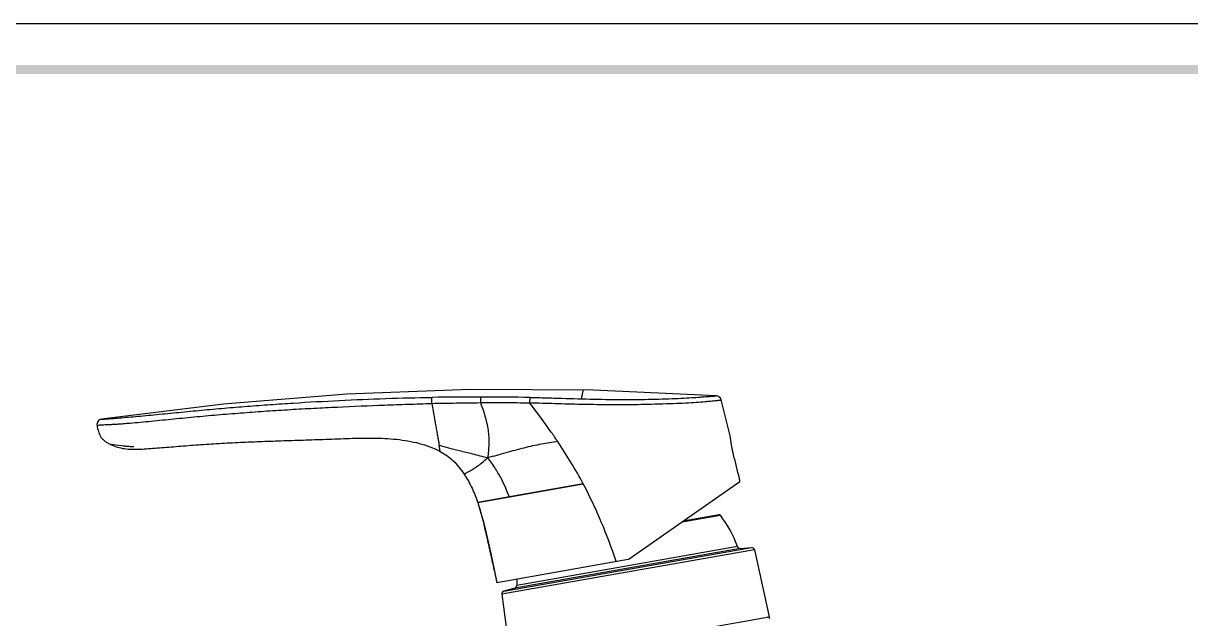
# Model space of a CAD drawing. Header units: millimetres. Extents: x 1091 to 1735, y 843 to 1297.
# Drawn here: x 1199.9 to 1413.3, y 1188.3 to 1297.2 of the extents above; entities that cross this region are included whole.
import ezdxf

# ---------------------------------------------------------------- set-up
doc = ezdxf.new("R2010")
doc.units = ezdxf.units.MM
doc.layers.add('06___PRT_ALL_SURFS', color=7, linetype='Continuous')

msp = doc.modelspace()

# ---------------------------------------------------------------- linework, layer by layer
at = {"color": 9, "linetype": 'Continuous'}
for p, q in [((1313.34, 1227.52), (1313.45, 1227.52)), ((1316.01, 1227.58), (1316.13, 1227.58)), ((1316.13, 1227.58), (1316.22, 1227.58)), ((1302.28, 1212.93), (1288.79, 1210.55)), ((1288.79, 1210.55), (1282.98, 1209.52)), ((1320.35, 1206), (1327.34, 1207.23)), ((1333.6, 1200.9), (1287.37, 1192.75)), ((1287.73, 1193.3), (1333.07, 1201.29)), ((1330.97, 1201.14), (1289.76, 1193.87)), ((1330.47, 1201.47), (1290.12, 1194.35))]:
    msp.add_line(p, q, dxfattribs=at)
at = {"color": 7, "linetype": 'Continuous'}
for p, q in [((1329.18, 1221.48), (1327.47, 1228.31)), ((1275.93, 1220.03), (1275.93, 1220.04)), ((1275.94, 1220), (1275.93, 1220.03)), ((1276.13, 1218.89), (1275.94, 1220)), ((1310.67, 1199.22), (1330.89, 1213.38)), ((1282.98, 1209.52), (1283.05, 1209.31)), ((1283.05, 1209.31), (1284.2, 1205.25)), ((1327.14, 1207.31), (1320.56, 1206.15)), ((1284.2, 1205.25), (1285.35, 1200.21)), ((1285.35, 1200.21), (1286.45, 1194.91)), ((1330.97, 1201.14), (1333.07, 1201.29)), ((1333.6, 1200.9), (1336.3, 1188.62)), ((1286.45, 1194.91), (1310.47, 1199.14)), ((1289.76, 1193.87), (1287.73, 1193.3)), ((1287.37, 1192.75), (1289.03, 1180.28)), ((1289.03, 1180.28), (1336.3, 1188.62))]:
    msp.add_line(p, q, dxfattribs=at)
at = {"color": 40, "linetype": 'Continuous'}
for p, q in [((1215.77, 1220.2), (1215.79, 1220.19)), ((1216, 1220.17), (1216.19, 1220.15)), ((1216.19, 1220.15), (1216.31, 1220.14)), ((1216.31, 1220.14), (1217.92, 1219.95)), ((1217.92, 1219.95), (1218.17, 1219.92)), ((1218.17, 1219.92), (1218.43, 1219.89)), ((1282.98, 1209.52), (1302.28, 1212.93))]:
    msp.add_line(p, q, dxfattribs=at)
at = {"color": 2}
msp.add_lwpolyline([(1091.24, 1297.22), (1735.44, 1297.22), (1735.44, 843.46), (1091.24, 843.46)], close=True, dxfattribs=at)
at = {"ltscale": 0.5}
msp.add_lwpolyline([(1091.24, 1297.22), (1735.44, 1297.22), (1735.44, 843.46), (1091.24, 843.46)], close=True, dxfattribs=at)
at = {"color": 40, "linetype": 'Continuous'}
for points in [[(1302.4, 1230.15), (1302.37, 1230.15), (1302.33, 1230.12), (1302.3, 1230.07), (1302.27, 1230.01), (1302.23, 1229.93), (1302.2, 1229.83), (1302.16, 1229.71), (1302.12, 1229.58), (1302.09, 1229.42), (1302.05, 1229.25), (1302.01, 1229.06), (1301.98, 1228.85), (1301.94, 1228.63), (1301.91, 1228.43)], [(1215.79, 1220.19), (1215.87, 1220.19), (1215.9, 1220.19), (1215.94, 1220.18), (1215.98, 1220.18), (1216, 1220.17)], [(1218.43, 1219.89), (1218.58, 1219.87), (1218.72, 1219.86)], [(1218.72, 1219.86), (1218.87, 1219.85), (1219.03, 1219.83), (1219.2, 1219.82), (1219.37, 1219.81), (1219.54, 1219.8), (1219.73, 1219.79), (1219.92, 1219.78), (1220.13, 1219.78)]]:
    msp.add_lwpolyline(points, dxfattribs=at)
at = {"color": 9, "linetype": 'Continuous'}
for centre, radius, start, end in [((1282.42, 772.34), 456.5, 89.8574, 90.976), ((1282.19, 625.47), 603.37, 89.01574, 89.87016), ((1308.24, 1516.08), 288.61, 270.5771, 271.0135), ((1308.52, 1499.71), 272.23, 271.0383, 271.5764)]:
    msp.add_arc(centre, radius, start, end, dxfattribs=at)
at = {"color": 7, "linetype": 'Continuous'}
for centre, radius, start, end in [((1326.5, 1228.07), 1, 14, 86.1284), ((1214.35, 1223.79), 1, 98.2278, 191.2658), ((1219.22, 1227.22), 7.83, 243.7644, 244.1774), ((1327.18, 1207.11), 0.2, 36.7265, 100), ((1308.99, 1193.54), 22.9, 20.2585, 36.7266), ((1178.6, 1178.82), 108.85, 13.5259, 14.1804), ((1146.02, 1171.15), 142.33, 11.9688, 13.4609), ((920.89, 1123.22), 372.5, 11.6575, 11.9999), ((1330.94, 1201.64), 0.5, 200.2585, 274.0938), ((1333.11, 1200.79), 0.5, 12.4226, 94.0939), ((1962.94, 1337.75), 691.4, 191.62061, 191.92353), ((1310.39, 1199.63), 0.5, 280, 305), ((1313.02, 1194.25), 22.9, 176.7077, 179.7415), ((1287.87, 1192.82), 0.5, 105.9061, 187.5774), ((1289.62, 1194.36), 0.5, 285.9062, 359.7415), ((1336.02, 1188.21), 0.35, 10.9996, 99.8854)]:
    msp.add_arc(centre, radius, start, end, dxfattribs=at)
at = {"color": 9, "linetype": 'Continuous'}
for points, knots in [([(1213.37, 1223.6), (1213.37, 1223.6), (1213.37, 1223.6), (1213.37, 1223.6), (1213.38, 1223.6), (1213.39, 1223.59), (1213.41, 1223.59), (1213.44, 1223.6), (1213.49, 1223.63), (1213.56, 1223.66), (1213.67, 1223.69), (1213.8, 1223.72), (1213.97, 1223.74), (1214.16, 1223.76), (1214.47, 1223.77), (1214.92, 1223.79), (1215.52, 1223.81), (1216.19, 1223.84), (1216.93, 1223.89), (1217.72, 1223.94), (1218.56, 1224.01), (1219.76, 1224.11), (1221.34, 1224.25), (1223.3, 1224.43), (1225.33, 1224.64), (1227.41, 1224.84), (1229.51, 1225.05), (1232.34, 1225.32), (1235.89, 1225.64), (1240.16, 1225.98), (1244.44, 1226.29), (1248.73, 1226.56), (1253.02, 1226.8), (1258.77, 1227.09), (1264.52, 1227.32), (1270.27, 1227.52), (1273.14, 1227.62), (1274.58, 1227.67)], [0, 0, 0, 0, 0.000025, 0.000102, 0.000236, 0.000424, 0.000661, 0.000971, 0.001882, 0.003243, 0.005041, 0.007285, 0.009984, 0.013142, 0.016754, 0.025195, 0.035037, 0.046067, 0.058122, 0.071083, 0.084842, 0.099299, 0.12992, 0.162238, 0.195662, 0.229773, 0.264282, 0.298993, 0.368645, 0.438416, 0.508309, 0.578319, 0.648443, 0.718676, 0.859353, 0.929707, 1, 1, 1, 1]), ([(1214.21, 1224.78), (1214.21, 1224.78), (1214.22, 1224.78), (1214.24, 1224.78), (1214.27, 1224.78), (1214.33, 1224.78), (1214.42, 1224.79), (1214.59, 1224.8), (1214.88, 1224.82), (1215.31, 1224.85), (1215.83, 1224.89), (1216.45, 1224.94), (1217.4, 1225.02), (1218.73, 1225.13), (1220.45, 1225.28), (1222.31, 1225.45), (1224.27, 1225.64), (1226.28, 1225.84), (1229.03, 1226.1), (1232.49, 1226.44), (1236.67, 1226.81), (1240.86, 1227.15), (1245.06, 1227.46), (1250.67, 1227.84), (1257.71, 1228.23), (1266.17, 1228.59), (1271.82, 1228.73), (1274.65, 1228.78)], [0, 0, 0, 0, 0.000101, 0.000414, 0.00098, 0.001916, 0.003312, 0.005194, 0.010433, 0.017624, 0.026491, 0.036741, 0.048157, 0.073896, 0.102726, 0.133801, 0.166384, 0.199913, 0.234007, 0.302963, 0.372231, 0.441612, 0.51111, 0.580723, 0.720278, 0.860146, 1, 1, 1, 1]), ([(1274.58, 1227.67), (1274.57, 1227.8), (1274.57, 1227.99), (1274.58, 1228.23), (1274.58, 1228.39), (1274.6, 1228.53), (1274.61, 1228.64), (1274.62, 1228.72), (1274.64, 1228.76), (1274.65, 1228.78)], [0, 0, 0, 0, 0.345691, 0.508023, 0.655246, 0.782011, 0.88369, 0.95691, 1, 1, 1, 1]), ([(1274.58, 1227.67), (1276.06, 1227.71), (1278.28, 1227.74), (1281.24, 1227.78), (1282.72, 1227.8), (1283.46, 1227.81)], [0, 0, 0, 0, 0.500188, 0.750123, 1, 1, 1, 1]), ([(1283.56, 1228.84), (1283.55, 1228.83), (1283.53, 1228.79), (1283.52, 1228.72), (1283.5, 1228.61), (1283.48, 1228.43), (1283.47, 1228.16), (1283.46, 1227.93), (1283.46, 1227.81)], [0, 0, 0, 0, 0.044426, 0.11775, 0.21871, 0.344093, 0.651669, 1, 1, 1, 1]), ([(1283.46, 1227.81), (1284.21, 1227.82), (1285.71, 1227.83), (1287.96, 1227.83), (1290.21, 1227.81), (1291.71, 1227.79), (1292.46, 1227.78)], [0, 0, 0, 0, 0.249807, 0.499739, 0.749811, 1, 1, 1, 1]), ([(1283.46, 1227.81), (1283.62, 1227.41), (1283.93, 1226.6), (1284.32, 1225.35), (1284.64, 1224.08), (1284.88, 1222.79), (1285.01, 1221.51), (1285.02, 1220.22), (1284.95, 1218.96), (1284.85, 1218.13), (1284.8, 1217.72)], [0, 0, 0, 0, 0.125693, 0.252224, 0.38043, 0.507159, 0.631693, 0.756668, 0.880645, 1, 1, 1, 1]), ([(1292.56, 1228.75), (1292.55, 1228.74), (1292.54, 1228.7), (1292.52, 1228.64), (1292.51, 1228.54), (1292.49, 1228.37), (1292.47, 1228.11), (1292.46, 1227.89), (1292.46, 1227.78)], [0, 0, 0, 0, 0.044263, 0.117216, 0.217451, 0.341954, 0.648629, 1, 1, 1, 1]), ([(1297.61, 1220.68), (1297.22, 1221.27), (1295.57, 1223.68), (1293.82, 1226.03), (1292.46, 1227.78)], [0, 0, 0, 0, 0.241091, 1, 1, 1, 1]), ([(1292.46, 1227.78), (1293.24, 1227.77), (1294.8, 1227.74), (1297.93, 1227.65), (1301.06, 1227.56), (1304.19, 1227.5), (1307.29, 1227.46), (1309.61, 1227.47), (1311.14, 1227.49)], [0, 0, 0, 0, 0.125405, 0.250777, 0.501778, 0.627681, 0.753354, 1, 1, 1, 1]), ([(1292.56, 1228.75), (1293.53, 1228.74), (1295.47, 1228.7), (1299.36, 1228.59), (1304.21, 1228.43), (1309.02, 1228.37), (1312.77, 1228.4), (1315.41, 1228.44), (1317.87, 1228.52), (1320.08, 1228.61), (1321.99, 1228.71), (1323.38, 1228.81), (1324.33, 1228.88), (1324.93, 1228.93), (1325.44, 1228.96), (1325.82, 1228.99), (1326.08, 1229.01), (1326.23, 1229.02), (1326.36, 1229.03), (1326.46, 1229.04), (1326.54, 1229.06), (1326.56, 1229.06), (1326.57, 1229.07), (1326.57, 1229.07)], [0, 0, 0, 0, 0.085702, 0.171373, 0.343173, 0.513369, 0.595238, 0.673306, 0.746086, 0.811798, 0.868393, 0.914971, 0.934776, 0.952322, 0.967549, 0.980304, 0.985667, 0.990293, 0.994016, 0.996712, 0.999455, 0.999896, 1, 1, 1, 1]), ([(1316.22, 1227.58), (1317.06, 1227.61), (1318.65, 1227.66), (1320.9, 1227.76), (1322.84, 1227.87), (1324.25, 1227.98), (1325.21, 1228.07), (1325.81, 1228.12), (1326.34, 1228.17), (1326.77, 1228.22), (1327.1, 1228.25), (1327.31, 1228.27), (1327.41, 1228.29), (1327.45, 1228.3), (1327.46, 1228.3), (1327.48, 1228.31), (1327.47, 1228.31)], [0, 0, 0, 0, 0.222962, 0.423977, 0.59701, 0.739667, 0.800367, 0.854105, 0.900691, 0.93966, 0.970118, 0.989693, 0.995115, 0.99821, 0.999635, 1, 1, 1, 1]), ([(1275.93, 1220.04), (1276.49, 1219.84), (1277.72, 1219.48), (1279.75, 1219.01), (1282.14, 1218.44), (1283.86, 1217.98), (1284.8, 1217.72)], [0, 0, 0, 0, 0.195806, 0.418396, 0.682169, 1, 1, 1, 1]), ([(1297.61, 1220.69), (1297.12, 1220.62), (1296.12, 1220.48), (1294.06, 1220.12), (1291.94, 1219.65), (1289.78, 1219.08), (1288.12, 1218.62), (1286.46, 1218.15), (1285.35, 1217.85), (1284.8, 1217.72)], [0, 0, 0, 0, 0.112082, 0.229707, 0.477434, 0.606444, 0.737996, 0.870327, 1, 1, 1, 1]), ([(1302.28, 1212.93), (1301.58, 1214.24), (1300.09, 1216.87), (1298.46, 1219.41), (1297.61, 1220.68)], [0, 0, 0, 0, 0.493241, 1, 1, 1, 1]), ([(1280.48, 1214.75), (1280.48, 1214.75), (1280.49, 1214.75), (1280.49, 1214.75), (1280.49, 1214.75), (1280.5, 1214.76), (1280.52, 1214.77), (1280.55, 1214.78), (1280.58, 1214.79), (1280.63, 1214.81), (1280.68, 1214.84), (1280.76, 1214.88), (1280.88, 1214.94), (1281.05, 1215.03), (1281.25, 1215.14), (1281.49, 1215.27), (1281.77, 1215.44), (1282.22, 1215.71), (1282.9, 1216.16), (1283.82, 1216.85), (1284.45, 1217.41), (1284.8, 1217.72)], [0, 0, 0, 0, 0.000206, 0.000817, 0.001831, 0.00325, 0.007302, 0.012973, 0.020265, 0.029178, 0.039714, 0.051875, 0.081164, 0.117475, 0.161348, 0.213391, 0.274243, 0.34458, 0.516441, 0.73415, 1, 1, 1, 1]), ([(1288.79, 1210.55), (1288.56, 1211.1), (1288.1, 1212.21), (1287.45, 1213.62), (1286.82, 1214.78), (1286.02, 1216.09), (1285.31, 1217.07), (1284.8, 1217.72)], [0, 0, 0, 0, 0.215116, 0.440046, 0.562678, 0.696232, 1, 1, 1, 1])]:
    msp.add_open_spline(points, degree=3, knots=knots, dxfattribs=at)
at = {"color": 7, "linetype": 'Continuous'}
for points, knots in [([(1274.58, 1227.67), (1274.67, 1227.2), (1274.83, 1226.27), (1275.03, 1225.15), (1275.18, 1224.32), (1275.27, 1223.77), (1275.36, 1223.26), (1275.44, 1222.79), (1275.51, 1222.34), (1275.59, 1221.92), (1275.67, 1221.53), (1275.76, 1221.06), (1275.83, 1220.57), (1275.9, 1220.2), (1275.93, 1220.04)], [0, 0, 0, 0, 0.187435, 0.363013, 0.441402, 0.512805, 0.578883, 0.640673, 0.698938, 0.754291, 0.806462, 0.854441, 0.936586, 1, 1, 1, 1]), ([(1213.37, 1223.6), (1213.44, 1223.24), (1213.59, 1222.56), (1213.91, 1221.75), (1214.31, 1221.21), (1214.7, 1220.84), (1215.19, 1220.49), (1215.56, 1220.29), (1215.76, 1220.2)], [0, 0, 0, 0, 0.253063, 0.477411, 0.590124, 0.712104, 0.84916, 1, 1, 1, 1]), ([(1215.81, 1220.17), (1216.21, 1219.98), (1217.06, 1219.65), (1218.39, 1219.36), (1219.79, 1219.25), (1221.27, 1219.29), (1222.81, 1219.4), (1224.43, 1219.52), (1226.1, 1219.65), (1227.83, 1219.79), (1229.61, 1219.93), (1232.08, 1220.12), (1235.25, 1220.33), (1239.13, 1220.54), (1243.06, 1220.7), (1247.04, 1220.84), (1250.39, 1220.95), (1253.14, 1221.04), (1255.25, 1221.11), (1257.38, 1221.19), (1260.26, 1221.3), (1263.85, 1221.38), (1268.12, 1221.19), (1272.27, 1220.48), (1274.92, 1219.55), (1276.13, 1218.89)], [0, 0, 0, 0, 0.022122, 0.044337, 0.067174, 0.091321, 0.116844, 0.143522, 0.1712, 0.199764, 0.22913, 0.259242, 0.321517, 0.385808, 0.450799, 0.515479, 0.582127, 0.616308, 0.650994, 0.686125, 0.721593, 0.792786, 0.863187, 0.932115, 1, 1, 1, 1]), ([(1329.76, 1218.28), (1329.71, 1218.49), (1329.62, 1218.89), (1329.49, 1219.48), (1329.41, 1219.95), (1329.35, 1220.3), (1329.32, 1220.53), (1329.28, 1220.74), (1329.26, 1220.93), (1329.23, 1221.09), (1329.22, 1221.21), (1329.2, 1221.29), (1329.2, 1221.34), (1329.19, 1221.38), (1329.19, 1221.41), (1329.18, 1221.44), (1329.18, 1221.46), (1329.18, 1221.47), (1329.18, 1221.47), (1329.18, 1221.48), (1329.18, 1221.48), (1329.18, 1221.48)], [0, 0, 0, 0, 0.195051, 0.382619, 0.555488, 0.634303, 0.707015, 0.77292, 0.831394, 0.88186, 0.923842, 0.941514, 0.956917, 0.970017, 0.98078, 0.989173, 0.995181, 0.997287, 0.998794, 0.999698, 1, 1, 1, 1]), ([(1276.13, 1218.89), (1276.55, 1218.66), (1277.39, 1218.14), (1278.54, 1217.18), (1279.58, 1216.03), (1280.19, 1215.19), (1280.48, 1214.75)], [0, 0, 0, 0, 0.238414, 0.484114, 0.74044, 1, 1, 1, 1]), ([(1280.48, 1214.75), (1281.04, 1213.92), (1281.98, 1212.22), (1282.68, 1210.41), (1282.98, 1209.52)], [0, 0, 0, 0, 0.515981, 1, 1, 1, 1]), ([(1308.31, 1198.76), (1307.48, 1201.19), (1306.13, 1204.8), (1304.04, 1209.5), (1302.88, 1211.79), (1302.28, 1212.93)], [0, 0, 0, 0, 0.500052, 0.750057, 1, 1, 1, 1]), ([(1330.89, 1213.38), (1330.9, 1213.39), (1330.91, 1213.41), (1330.91, 1213.45), (1330.91, 1213.51), (1330.9, 1213.61), (1330.87, 1213.76), (1330.85, 1213.88), (1330.83, 1213.95)], [0, 0, 0, 0, 0.041336, 0.112073, 0.212092, 0.337629, 0.646906, 1, 1, 1, 1])]:
    msp.add_open_spline(points, degree=3, knots=knots, dxfattribs=at)
for points in [[(1330.83, 1213.95), (1330.47, 1215.39), (1330.12, 1216.84), (1329.76, 1218.28)], [(1283.05, 1209.31), (1283.47, 1208.05), (1283.81, 1206.77), (1284.14, 1205.49)]]:
    msp.add_open_spline(points, degree=3, dxfattribs=at)
at = {"color": 5, "ltscale": 40}
msp.add_trace([(1099.71, 1289.58), (1099.71, 1287.93), (1726.97, 1289.58), (1726.97, 1287.93)], dxfattribs=at)
at = {"layer": '06___PRT_ALL_SURFS', "color": 7, "linetype": 'Continuous'}
msp.add_line((1326.57, 1229.07), (1304.15, 1230.11), dxfattribs=at)
msp.add_lwpolyline([(1304.15, 1230.11), (1281.57, 1230.21), (1259.03, 1229.35), (1236.5, 1227.53), (1214.21, 1224.78)], dxfattribs=at)

doc.saveas('drawing.dxf')
